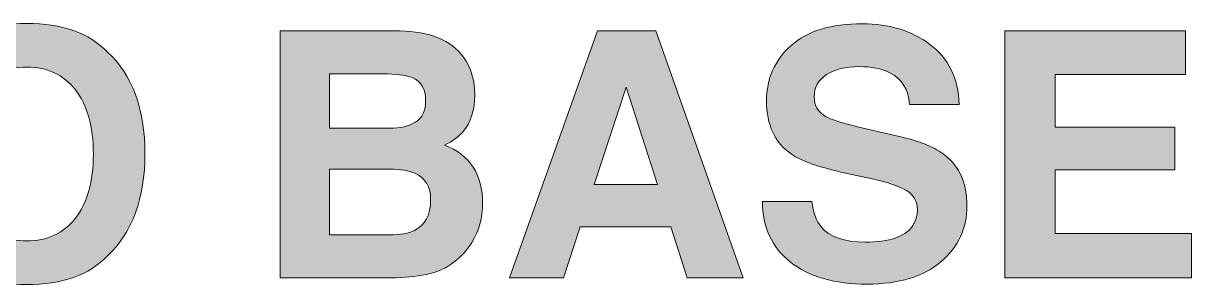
# Model space of a CAD drawing. Header units: millimetres. Extents: x 30 to 180, y -224 to -28.
# Drawn here: x 55.46 to 69.88, y -31.7 to -28.47 of the extents above; entities that cross this region are included whole.
import ezdxf

# ---------------------------------------------------------------- set-up
doc = ezdxf.new("R2010")
doc.units = ezdxf.units.MM
doc.header["$MEASUREMENT"] = 0
doc.layers.add('Layer 1', color=7, linetype='Continuous', lineweight=0)

# ---------------------------------------------------------------- blocks, each defined once
blk = doc.blocks.new('Block_2')
at = {"layer": 'Layer 1'}
h = blk.add_hatch(color=7, dxfattribs=at)
h.dxf.hatch_style = 2
edge = h.paths.add_edge_path()
edge.add_spline(control_points=[(56.098, -30.879), (56.246, -30.693), (56.32, -30.428), (56.32, -30.085), (56.32, -29.743), (56.246, -29.479), (56.098, -29.292), (55.95, -29.106), (55.75, -29.012), (55.498, -29.012), (55.246, -29.012), (55.044, -29.105), (54.894, -29.291), (54.744, -29.477), (54.669, -29.742), (54.669, -30.085), (54.669, -30.428), (54.744, -30.693), (54.894, -30.879), (55.044, -31.065), (55.246, -31.158), (55.498, -31.158), (55.75, -31.158), (55.95, -31.065), (56.098, -30.879)], knot_values=[0, 0, 0, 0, 1, 1, 1, 2, 2, 2, 3, 3, 3, 4, 4, 4, 5, 5, 5, 6, 6, 6, 7, 7, 7, 8, 8, 8, 8], degree=3, periodic=0)
edge = h.paths.add_edge_path()
edge.add_spline(control_points=[(56.496, -31.342), (56.266, -31.579), (55.933, -31.697), (55.498, -31.697), (55.062, -31.697), (54.729, -31.579), (54.499, -31.342), (54.191, -31.051), (54.036, -30.632), (54.036, -30.085), (54.036, -29.527), (54.191, -29.108), (54.499, -28.828), (54.729, -28.591), (55.062, -28.473), (55.498, -28.473), (55.933, -28.473), (56.266, -28.591), (56.496, -28.828), (56.803, -29.108), (56.957, -29.527), (56.957, -30.085), (56.957, -30.632), (56.803, -31.051), (56.496, -31.342)], knot_values=[0, 0, 0, 0, 1, 1, 1, 2, 2, 2, 3, 3, 3, 4, 4, 4, 5, 5, 5, 6, 6, 6, 7, 7, 7, 8, 8, 8, 8], degree=3, periodic=0)
h = blk.add_hatch(color=7, dxfattribs=at)
h.dxf.hatch_style = 2
edge = h.paths.add_edge_path()
edge.add_spline(control_points=[(59.237, -30.271), (59.237, -30.271), (59.237, -31.083), (59.237, -31.083), (59.237, -31.083), (59.977, -31.083), (59.977, -31.083), (60.109, -31.083), (60.212, -31.065), (60.285, -31.03), (60.419, -30.963), (60.486, -30.837), (60.486, -30.649), (60.486, -30.491), (60.421, -30.382), (60.291, -30.323), (60.219, -30.29), (60.118, -30.272), (59.987, -30.271), (59.987, -30.271), (59.237, -30.271), (59.237, -30.271)], knot_values=[0, 0, 0, 0, 1, 1, 1, 2, 2, 2, 3, 3, 3, 4, 4, 4, 5, 5, 5, 6, 6, 6, 7, 7, 7, 7], degree=3, periodic=0)
edge = h.paths.add_edge_path()
edge.add_spline(control_points=[(59.237, -29.095), (59.237, -29.095), (59.237, -29.767), (59.237, -29.767), (59.237, -29.767), (59.978, -29.767), (59.978, -29.767), (60.11, -29.767), (60.217, -29.742), (60.3, -29.691), (60.382, -29.641), (60.424, -29.552), (60.424, -29.424), (60.424, -29.282), (60.369, -29.188), (60.26, -29.142), (60.166, -29.111), (60.046, -29.095), (59.9, -29.095), (59.9, -29.095), (59.237, -29.095), (59.237, -29.095)], knot_values=[0, 0, 0, 0, 1, 1, 1, 2, 2, 2, 3, 3, 3, 4, 4, 4, 5, 5, 5, 6, 6, 6, 7, 7, 7, 7], degree=3, periodic=0)
edge = h.paths.add_edge_path()
edge.add_spline(control_points=[(60.891, -28.89), (60.985, -29.02), (61.031, -29.175), (61.031, -29.355), (61.031, -29.541), (60.984, -29.691), (60.89, -29.804), (60.838, -29.867), (60.76, -29.925), (60.658, -29.977), (60.813, -30.034), (60.931, -30.124), (61.01, -30.246), (61.089, -30.369), (61.128, -30.518), (61.128, -30.693), (61.128, -30.873), (61.083, -31.035), (60.993, -31.178), (60.935, -31.274), (60.863, -31.353), (60.777, -31.418), (60.68, -31.493), (60.565, -31.544), (60.433, -31.571), (60.301, -31.599), (60.157, -31.613), (60.002, -31.613), (60.002, -31.613), (58.629, -31.613), (58.629, -31.613), (58.629, -31.613), (58.629, -28.566), (58.629, -28.566), (58.629, -28.566), (60.102, -28.566), (60.102, -28.566), (60.473, -28.571), (60.737, -28.679), (60.891, -28.89)], knot_values=[0, 0, 0, 0, 1, 1, 1, 2, 2, 2, 3, 3, 3, 4, 4, 4, 5, 5, 5, 6, 6, 6, 7, 7, 7, 8, 8, 8, 9, 9, 9, 10, 10, 10, 11, 11, 11, 12, 12, 12, 13, 13, 13, 13], degree=3, periodic=0)
h = blk.add_hatch(color=7, dxfattribs=at)
h.dxf.hatch_style = 2
edge = h.paths.add_edge_path()
edge.add_spline(control_points=[(62.505, -30.461), (62.505, -30.461), (63.286, -30.461), (63.286, -30.461), (63.286, -30.461), (62.901, -29.262), (62.901, -29.262), (62.901, -29.262), (62.505, -30.461), (62.505, -30.461)], knot_values=[0, 0, 0, 0, 1, 1, 1, 2, 2, 2, 3, 3, 3, 3], degree=3, periodic=0)
edge = h.paths.add_edge_path()
edge.add_spline(control_points=[(62.547, -28.566), (62.547, -28.566), (63.268, -28.566), (63.268, -28.566), (63.268, -28.566), (64.346, -31.613), (64.346, -31.613), (64.346, -31.613), (63.655, -31.613), (63.655, -31.613), (63.655, -31.613), (63.454, -30.986), (63.454, -30.986), (63.454, -30.986), (62.332, -30.986), (62.332, -30.986), (62.332, -30.986), (62.126, -31.613), (62.126, -31.613), (62.126, -31.613), (61.46, -31.613), (61.46, -31.613), (61.46, -31.613), (62.547, -28.566), (62.547, -28.566)], knot_values=[0, 0, 0, 0, 1, 1, 1, 2, 2, 2, 3, 3, 3, 4, 4, 4, 5, 5, 5, 6, 6, 6, 7, 7, 7, 8, 8, 8, 8], degree=3, periodic=0)
h = blk.add_hatch(color=7, dxfattribs=at)
h.dxf.hatch_style = 2
edge = h.paths.add_edge_path()
edge.add_spline(control_points=[(65.192, -30.672), (65.212, -30.811), (65.251, -30.915), (65.308, -30.984), (65.414, -31.11), (65.595, -31.172), (65.851, -31.172), (66.004, -31.172), (66.129, -31.156), (66.224, -31.123), (66.406, -31.059), (66.497, -30.941), (66.497, -30.769), (66.497, -30.669), (66.452, -30.591), (66.363, -30.536), (66.274, -30.482), (66.133, -30.434), (65.94, -30.393), (65.94, -30.393), (65.61, -30.321), (65.61, -30.321), (65.286, -30.249), (65.063, -30.171), (64.942, -30.087), (64.737, -29.946), (64.634, -29.727), (64.634, -29.428), (64.634, -29.155), (64.735, -28.928), (64.935, -28.748), (65.136, -28.567), (65.431, -28.477), (65.821, -28.477), (66.146, -28.477), (66.423, -28.562), (66.652, -28.732), (66.882, -28.902), (67.002, -29.149), (67.013, -29.473), (67.013, -29.473), (66.401, -29.473), (66.401, -29.473), (66.39, -29.29), (66.308, -29.16), (66.156, -29.082), (66.054, -29.031), (65.927, -29.006), (65.776, -29.006), (65.608, -29.006), (65.474, -29.039), (65.374, -29.105), (65.273, -29.171), (65.223, -29.264), (65.223, -29.382), (65.223, -29.491), (65.273, -29.572), (65.372, -29.626), (65.435, -29.662), (65.57, -29.704), (65.776, -29.752), (65.776, -29.752), (66.311, -29.878), (66.311, -29.878), (66.545, -29.933), (66.721, -30.007), (66.838, -30.099), (67.02, -30.243), (67.11, -30.45), (67.11, -30.722), (67.11, -31), (67.003, -31.231), (66.788, -31.415), (66.573, -31.599), (66.268, -31.691), (65.876, -31.691), (65.475, -31.691), (65.159, -31.6), (64.929, -31.419), (64.699, -31.238), (64.585, -30.989), (64.585, -30.672), (64.585, -30.672), (65.192, -30.672), (65.192, -30.672)], knot_values=[0, 0, 0, 0, 1, 1, 1, 2, 2, 2, 3, 3, 3, 4, 4, 4, 5, 5, 5, 6, 6, 6, 7, 7, 7, 8, 8, 8, 9, 9, 9, 10, 10, 10, 11, 11, 11, 12, 12, 12, 13, 13, 13, 14, 14, 14, 15, 15, 15, 16, 16, 16, 17, 17, 17, 18, 18, 18, 19, 19, 19, 20, 20, 20, 21, 21, 21, 22, 22, 22, 23, 23, 23, 24, 24, 24, 25, 25, 25, 26, 26, 26, 27, 27, 27, 28, 28, 28, 28], degree=3, periodic=0)
h = blk.add_hatch(color=7, dxfattribs=at)
h.dxf.hatch_style = 2
edge = h.paths.add_edge_path()
edge.add_spline(control_points=[(69.81, -29.105), (69.81, -29.105), (68.198, -29.105), (68.198, -29.105), (68.198, -29.105), (68.198, -29.752), (68.198, -29.752), (68.198, -29.752), (69.678, -29.752), (69.678, -29.752), (69.678, -29.752), (69.678, -30.281), (69.678, -30.281), (69.678, -30.281), (68.198, -30.281), (68.198, -30.281), (68.198, -30.281), (68.198, -31.065), (68.198, -31.065), (68.198, -31.065), (69.884, -31.065), (69.884, -31.065), (69.884, -31.065), (69.884, -31.613), (69.884, -31.613), (69.884, -31.613), (67.576, -31.613), (67.576, -31.613), (67.576, -31.613), (67.576, -28.566), (67.576, -28.566), (67.576, -28.566), (69.81, -28.566), (69.81, -28.566), (69.81, -28.566), (69.81, -29.105), (69.81, -29.105)], knot_values=[0, 0, 0, 0, 1, 1, 1, 2, 2, 2, 3, 3, 3, 4, 4, 4, 5, 5, 5, 6, 6, 6, 7, 7, 7, 8, 8, 8, 9, 9, 9, 10, 10, 10, 11, 11, 11, 12, 12, 12, 12], degree=3, periodic=0)
for points, knots in [([(56.496, -31.342), (56.266, -31.579), (55.933, -31.697), (55.498, -31.697), (55.062, -31.697), (54.729, -31.579), (54.499, -31.342), (54.191, -31.051), (54.036, -30.632), (54.036, -30.085), (54.036, -29.527), (54.191, -29.108), (54.499, -28.828), (54.729, -28.591), (55.062, -28.473), (55.498, -28.473), (55.933, -28.473), (56.266, -28.591), (56.496, -28.828), (56.803, -29.108), (56.957, -29.527), (56.957, -30.085), (56.957, -30.632), (56.803, -31.051), (56.496, -31.342)], [0, 0, 0, 0, 1, 1, 1, 2, 2, 2, 3, 3, 3, 4, 4, 4, 5, 5, 5, 6, 6, 6, 7, 7, 7, 8, 8, 8, 8]), ([(60.891, -28.89), (60.985, -29.02), (61.031, -29.175), (61.031, -29.355), (61.031, -29.541), (60.984, -29.691), (60.89, -29.804), (60.838, -29.867), (60.76, -29.925), (60.658, -29.977), (60.813, -30.034), (60.931, -30.124), (61.01, -30.246), (61.089, -30.369), (61.128, -30.518), (61.128, -30.693), (61.128, -30.873), (61.083, -31.035), (60.993, -31.178), (60.935, -31.274), (60.863, -31.353), (60.777, -31.418), (60.68, -31.493), (60.565, -31.544), (60.433, -31.571), (60.301, -31.599), (60.157, -31.613), (60.002, -31.613), (60.002, -31.613), (58.629, -31.613), (58.629, -31.613), (58.629, -31.613), (58.629, -28.566), (58.629, -28.566), (58.629, -28.566), (60.102, -28.566), (60.102, -28.566), (60.473, -28.571), (60.737, -28.679), (60.891, -28.89)], [0, 0, 0, 0, 1, 1, 1, 2, 2, 2, 3, 3, 3, 4, 4, 4, 5, 5, 5, 6, 6, 6, 7, 7, 7, 8, 8, 8, 9, 9, 9, 10, 10, 10, 11, 11, 11, 12, 12, 12, 13, 13, 13, 13]), ([(62.547, -28.566), (62.547, -28.566), (63.268, -28.566), (63.268, -28.566), (63.268, -28.566), (64.346, -31.613), (64.346, -31.613), (64.346, -31.613), (63.655, -31.613), (63.655, -31.613), (63.655, -31.613), (63.454, -30.986), (63.454, -30.986), (63.454, -30.986), (62.332, -30.986), (62.332, -30.986), (62.332, -30.986), (62.126, -31.613), (62.126, -31.613), (62.126, -31.613), (61.46, -31.613), (61.46, -31.613), (61.46, -31.613), (62.547, -28.566), (62.547, -28.566)], [0, 0, 0, 0, 1, 1, 1, 2, 2, 2, 3, 3, 3, 4, 4, 4, 5, 5, 5, 6, 6, 6, 7, 7, 7, 8, 8, 8, 8]), ([(65.192, -30.672), (65.212, -30.811), (65.251, -30.915), (65.308, -30.984), (65.414, -31.11), (65.595, -31.172), (65.851, -31.172), (66.004, -31.172), (66.129, -31.156), (66.224, -31.123), (66.406, -31.059), (66.497, -30.941), (66.497, -30.769), (66.497, -30.669), (66.452, -30.591), (66.363, -30.536), (66.274, -30.482), (66.133, -30.434), (65.94, -30.393), (65.94, -30.393), (65.61, -30.321), (65.61, -30.321), (65.286, -30.249), (65.063, -30.171), (64.942, -30.087), (64.737, -29.946), (64.634, -29.727), (64.634, -29.428), (64.634, -29.155), (64.735, -28.928), (64.935, -28.748), (65.136, -28.567), (65.431, -28.477), (65.821, -28.477), (66.146, -28.477), (66.423, -28.562), (66.652, -28.732), (66.882, -28.902), (67.002, -29.149), (67.013, -29.473), (67.013, -29.473), (66.401, -29.473), (66.401, -29.473), (66.39, -29.29), (66.308, -29.16), (66.156, -29.082), (66.054, -29.031), (65.927, -29.006), (65.776, -29.006), (65.608, -29.006), (65.474, -29.039), (65.374, -29.105), (65.273, -29.171), (65.223, -29.264), (65.223, -29.382), (65.223, -29.491), (65.273, -29.572), (65.372, -29.626), (65.435, -29.662), (65.57, -29.704), (65.776, -29.752), (65.776, -29.752), (66.311, -29.878), (66.311, -29.878), (66.545, -29.933), (66.721, -30.007), (66.838, -30.099), (67.02, -30.243), (67.11, -30.45), (67.11, -30.722), (67.11, -31), (67.003, -31.231), (66.788, -31.415), (66.573, -31.599), (66.268, -31.691), (65.876, -31.691), (65.475, -31.691), (65.159, -31.6), (64.929, -31.419), (64.699, -31.238), (64.585, -30.989), (64.585, -30.672), (64.585, -30.672), (65.192, -30.672), (65.192, -30.672)], [0, 0, 0, 0, 1, 1, 1, 2, 2, 2, 3, 3, 3, 4, 4, 4, 5, 5, 5, 6, 6, 6, 7, 7, 7, 8, 8, 8, 9, 9, 9, 10, 10, 10, 11, 11, 11, 12, 12, 12, 13, 13, 13, 14, 14, 14, 15, 15, 15, 16, 16, 16, 17, 17, 17, 18, 18, 18, 19, 19, 19, 20, 20, 20, 21, 21, 21, 22, 22, 22, 23, 23, 23, 24, 24, 24, 25, 25, 25, 26, 26, 26, 27, 27, 27, 28, 28, 28, 28]), ([(69.81, -29.105), (69.81, -29.105), (68.198, -29.105), (68.198, -29.105), (68.198, -29.105), (68.198, -29.752), (68.198, -29.752), (68.198, -29.752), (69.678, -29.752), (69.678, -29.752), (69.678, -29.752), (69.678, -30.281), (69.678, -30.281), (69.678, -30.281), (68.198, -30.281), (68.198, -30.281), (68.198, -30.281), (68.198, -31.065), (68.198, -31.065), (68.198, -31.065), (69.884, -31.065), (69.884, -31.065), (69.884, -31.065), (69.884, -31.613), (69.884, -31.613), (69.884, -31.613), (67.576, -31.613), (67.576, -31.613), (67.576, -31.613), (67.576, -28.566), (67.576, -28.566), (67.576, -28.566), (69.81, -28.566), (69.81, -28.566), (69.81, -28.566), (69.81, -29.105), (69.81, -29.105)], [0, 0, 0, 0, 1, 1, 1, 2, 2, 2, 3, 3, 3, 4, 4, 4, 5, 5, 5, 6, 6, 6, 7, 7, 7, 8, 8, 8, 9, 9, 9, 10, 10, 10, 11, 11, 11, 12, 12, 12, 12]), ([(56.098, -30.879), (56.246, -30.693), (56.32, -30.428), (56.32, -30.085), (56.32, -29.743), (56.246, -29.479), (56.098, -29.292), (55.95, -29.106), (55.75, -29.012), (55.498, -29.012), (55.246, -29.012), (55.044, -29.105), (54.894, -29.291), (54.744, -29.477), (54.669, -29.742), (54.669, -30.085), (54.669, -30.428), (54.744, -30.693), (54.894, -30.879), (55.044, -31.065), (55.246, -31.158), (55.498, -31.158), (55.75, -31.158), (55.95, -31.065), (56.098, -30.879)], [0, 0, 0, 0, 1, 1, 1, 2, 2, 2, 3, 3, 3, 4, 4, 4, 5, 5, 5, 6, 6, 6, 7, 7, 7, 8, 8, 8, 8]), ([(59.237, -29.095), (59.237, -29.095), (59.237, -29.767), (59.237, -29.767), (59.237, -29.767), (59.978, -29.767), (59.978, -29.767), (60.11, -29.767), (60.217, -29.742), (60.3, -29.691), (60.382, -29.641), (60.424, -29.552), (60.424, -29.424), (60.424, -29.282), (60.369, -29.188), (60.26, -29.142), (60.166, -29.111), (60.046, -29.095), (59.9, -29.095), (59.9, -29.095), (59.237, -29.095), (59.237, -29.095)], [0, 0, 0, 0, 1, 1, 1, 2, 2, 2, 3, 3, 3, 4, 4, 4, 5, 5, 5, 6, 6, 6, 7, 7, 7, 7]), ([(62.505, -30.461), (62.505, -30.461), (63.286, -30.461), (63.286, -30.461), (63.286, -30.461), (62.901, -29.262), (62.901, -29.262), (62.901, -29.262), (62.505, -30.461), (62.505, -30.461)], [0, 0, 0, 0, 1, 1, 1, 2, 2, 2, 3, 3, 3, 3]), ([(59.237, -30.271), (59.237, -30.271), (59.237, -31.083), (59.237, -31.083), (59.237, -31.083), (59.977, -31.083), (59.977, -31.083), (60.109, -31.083), (60.212, -31.065), (60.285, -31.03), (60.419, -30.963), (60.486, -30.837), (60.486, -30.649), (60.486, -30.491), (60.421, -30.382), (60.291, -30.323), (60.219, -30.29), (60.118, -30.272), (59.987, -30.271), (59.987, -30.271), (59.237, -30.271), (59.237, -30.271)], [0, 0, 0, 0, 1, 1, 1, 2, 2, 2, 3, 3, 3, 4, 4, 4, 5, 5, 5, 6, 6, 6, 7, 7, 7, 7])]:
    blk.add_open_spline(points, degree=3, knots=knots, dxfattribs=at)
blk = doc.blocks.new('Block_1')
at = {"layer": 'Layer 1'}
blk.add_blockref('Block_2', (0, 0), dxfattribs=at)

msp = doc.modelspace()

# ---------------------------------------------------------------- block references
at = {"layer": 'Layer 1'}
msp.add_blockref('Block_1', (0, 0), dxfattribs=at)

doc.saveas('drawing.dxf')
